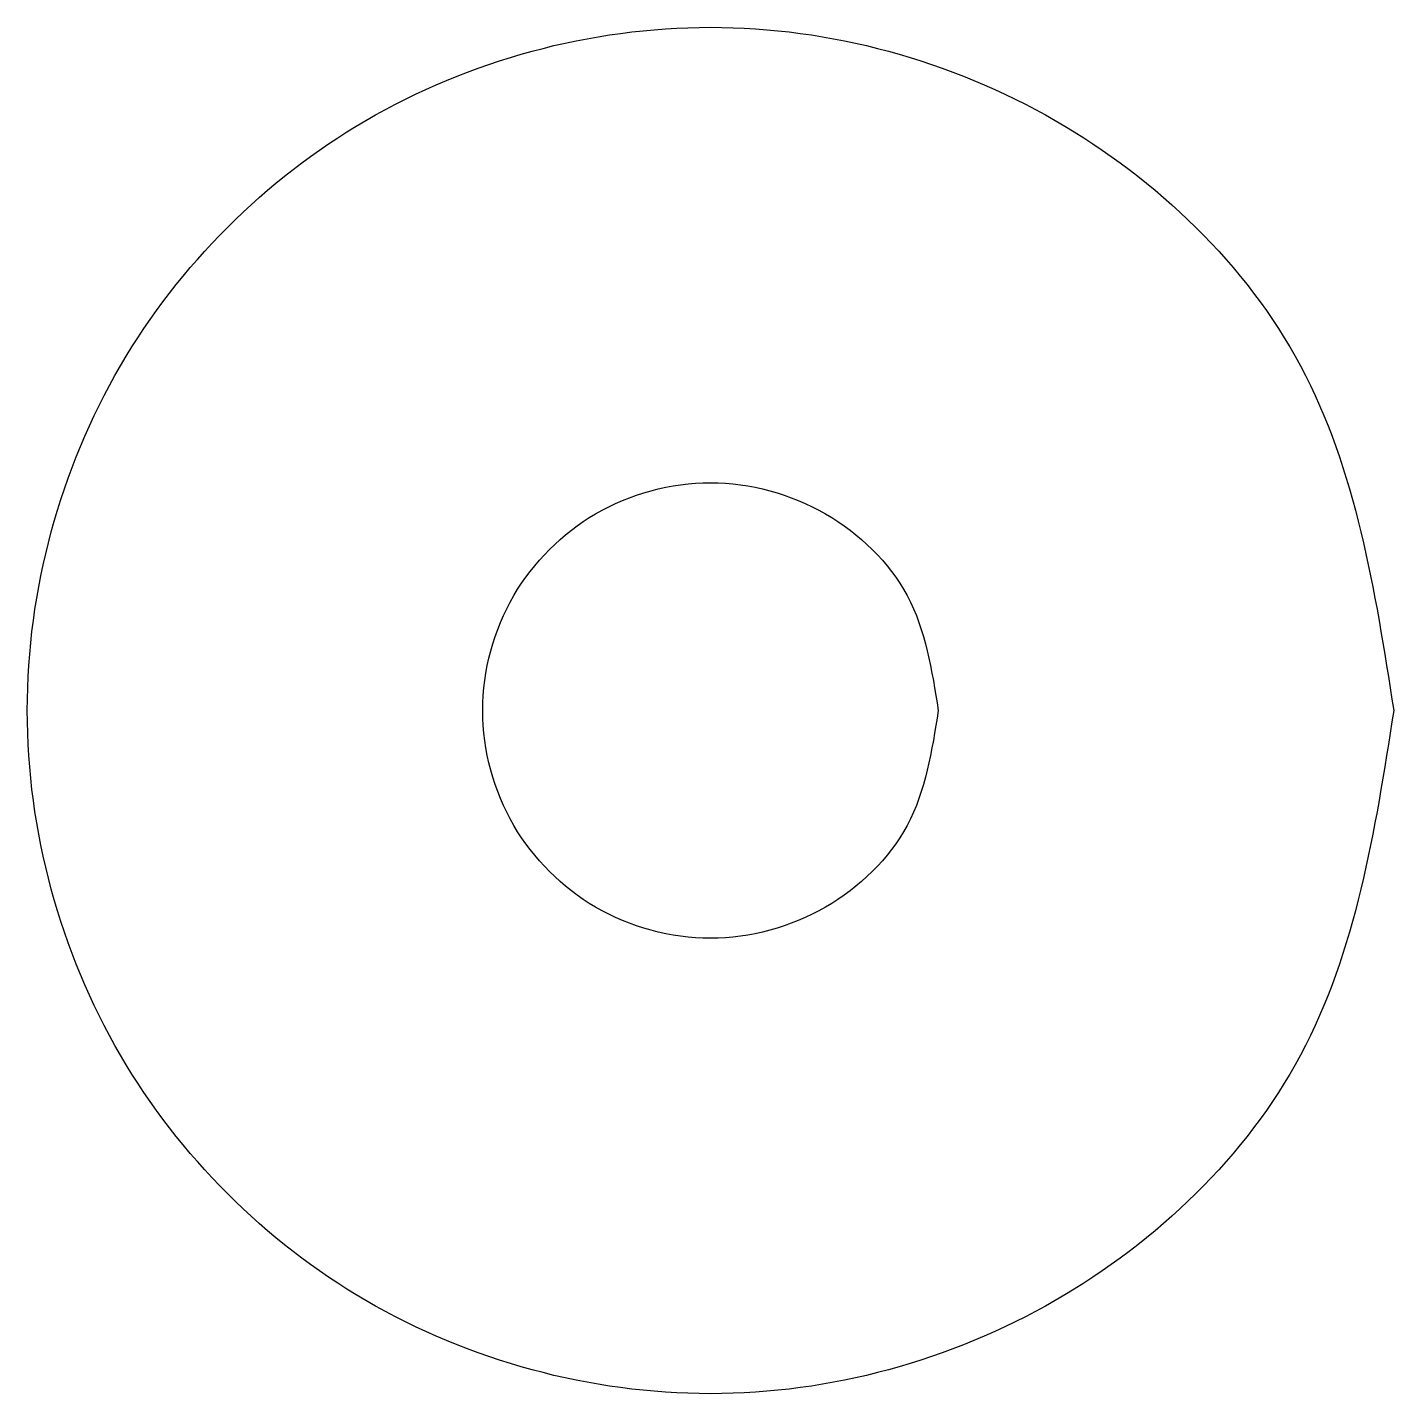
# Model space of a CAD drawing. Extents: x 0.1 to 9.1, y 0.1 to 9.1.
import ezdxf

# ---------------------------------------------------------------- set-up
doc = ezdxf.new("R2010")
doc.units = 0
doc.layers.add('baffles_jr_std1.0', color=7, linetype='CONTINUOUS')

msp = doc.modelspace()

# ---------------------------------------------------------------- linework, layer by layer
at = {"layer": 'baffles_jr_std1.0', "color": 1}
for points, knots in [([(9.100002, 4.599997), (8.97632, 5.393274), (8.732625, 6.956297), (6.941097, 8.677056), (4.60413, 9.314648), (2.242627, 8.677056), (0.523253, 6.956297), (-0.114812, 4.599997), (0.523253, 2.243698), (2.242627, 0.522938), (4.60413, -0.114653), (6.941097, 0.522939), (8.732625, 2.243698), (8.97632, 3.806721), (9.100002, 4.599997)], [0, 0, 0, 0, 2.352867, 4.635947, 6.988813, 9.341679, 11.624759, 13.977625, 16.330492, 18.613572, 20.966438, 23.319303, 25.602384, 27.955251, 27.955251, 27.955251, 27.955251]), ([(6.100001, 4.599997), (6.058773, 4.864424), (5.977541, 5.385433), (5.380368, 5.959025), (4.601377, 6.171561), (3.814207, 5.959025), (3.241085, 5.385433), (3.028396, 4.599997), (3.241085, 3.814561), (3.814207, 3.24097), (4.601377, 3.028434), (5.380368, 3.240969), (5.977541, 3.814561), (6.058773, 4.335571), (6.100001, 4.599997)], [0, 0, 0, 0, 0.784292, 1.545322, 2.329612, 3.113902, 3.874932, 4.659224, 5.443516, 6.204547, 6.988836, 7.773126, 8.534157, 9.318448, 9.318448, 9.318448, 9.318448])]:
    msp.add_open_spline(points, degree=3, knots=knots, dxfattribs=at)

doc.saveas('drawing.dxf')
